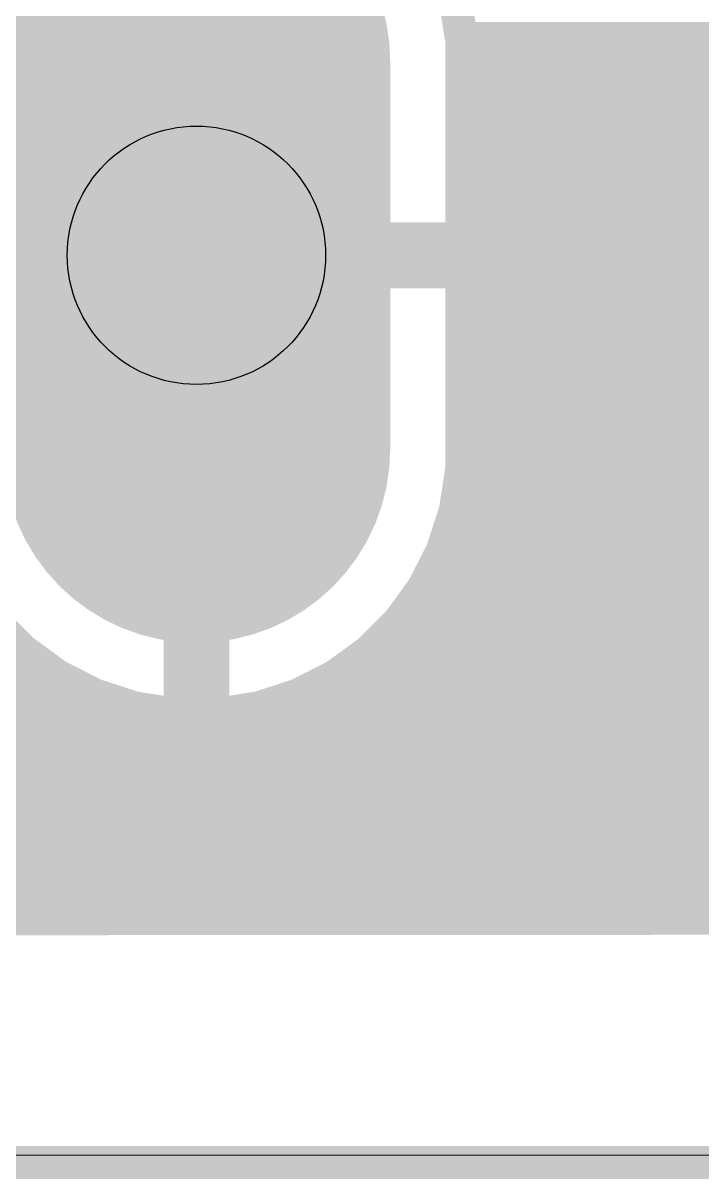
# Model space of a CAD drawing. Extents: x -0.1 to 57, y -0.1 to 41.
# Drawn here: x 37.7 to 40.84, y -0.09 to 5.25 of the extents above; entities that cross this region are included whole.
import ezdxf

# ---------------------------------------------------------------- set-up
doc = ezdxf.new("R2010")
doc.units = 0
for name, color, linetype in [('16', 175, 'CONTINUOUS'), ('17', 82, 'CONTINUOUS'), ('20', 30, 'CONTINUOUS'), ('21', 253, 'CONTINUOUS'), ('44', 253, 'CONTINUOUS')]:
    doc.layers.add(name, color=color, linetype=linetype)

# ---------------------------------------------------------------- blocks, each defined once
blk = doc.blocks.new('LONGP100')
at = {"const_width": 1}
blk.add_lwpolyline([(-0.5, 0), (0.5, 0)], dxfattribs=at)
at = {"const_width": 0.5}
for points in [[(-0.5, 0.25, 1), (-0.5, -0.25)], [(0.5, -0.25, 1), (0.5, 0.25)]]:
    blk.add_lwpolyline(points, format="xyb", dxfattribs=at)

msp = doc.modelspace()

# ---------------------------------------------------------------- linework, layer by layer
at = {"layer": '16', "const_width": 0.1524}
for points in [[(38.4238, 4.2568), (38.4238, 6.3015)], [(38.5762, 6.3015), (38.5762, 4.2568)], [(39.7255, 5.1724), (39.6954, 5.3629)], [(38.4238, 5.1816), (38.5762, 5.1816)], [(39.7241, 5.1816), (55.8466, 5.1816)], [(39.7255, 4.2568), (39.7255, 5.1724)], [(38.4238, 5.0292), (38.5762, 5.0292)], [(39.7255, 5.0292), (41.9559, 5.0292)], [(38.4238, 4.8768), (38.5762, 4.8768)], [(39.7255, 4.8768), (41.8839, 4.8768)], [(38.4238, 4.7244), (38.5762, 4.7244)], [(39.7255, 4.7244), (41.3961, 4.7244)], [(38.4238, 4.572), (38.5762, 4.572)], [(39.7255, 4.572), (41.2487, 4.572)], [(38.4238, 4.4196), (38.5762, 4.4196)], [(39.7255, 4.4196), (41.1413, 4.4196)], [(37.2744, 4.2568), (38.4238, 4.2568)], [(38.4238, 4.2672), (38.5762, 4.2672)], [(38.5762, 4.2568), (38.4238, 4.2568)], [(38.4238, 4.2568), (38.4238, 4.1044)], [(38.5762, 4.1044), (38.5762, 4.2568)], [(38.5762, 4.2568), (39.7255, 4.2568)], [(39.7255, 4.2672), (41.0639, 4.2672)], [(34.6239, 4.1148), (38.4238, 4.1148)], [(38.4238, 4.1044), (37.2745, 4.1044)], [(38.4238, 2.0597), (38.4238, 4.1044)], [(38.4238, 4.1044), (38.5762, 4.1044)], [(38.5762, 4.1148), (41.0189, 4.1148)], [(38.5762, 4.1044), (38.5762, 2.0597)], [(39.7255, 4.1044), (38.5762, 4.1044)], [(39.7255, 3.1888), (39.7255, 4.1044)], [(38.4238, 3.9624), (38.5762, 3.9624)], [(39.7255, 3.9624), (41.0189, 3.9624)], [(38.4238, 3.81), (38.5762, 3.81)], [(39.7255, 3.81), (41.1167, 3.81)], [(38.4238, 3.6576), (38.5762, 3.6576)], [(39.7255, 3.6576), (41.2439, 3.6576)], [(38.4238, 3.5052), (38.5762, 3.5052)], [(39.7255, 3.5052), (41.0669, 3.5052)], [(38.4238, 3.3528), (38.5762, 3.3528)], [(39.7255, 3.3528), (41.0189, 3.3528)], [(38.4238, 3.2004), (38.5762, 3.2004)], [(39.6954, 2.9983), (39.7255, 3.1888)], [(39.7255, 3.2004), (41.0239, 3.2004)], [(38.4238, 3.048), (38.5762, 3.048)], [(39.7032, 3.048), (41.0839, 3.048)], [(39.6358, 2.8148), (39.6954, 2.9983)], [(38.4238, 2.8956), (38.5762, 2.8956)], [(39.662, 2.8956), (41.1739, 2.8956)], [(39.5482, 2.6429), (39.6358, 2.8148)], [(38.4238, 2.7432), (38.5762, 2.7432)], [(39.5993, 2.7432), (41.2935, 2.7432)], [(39.4348, 2.4869), (39.5482, 2.6429)], [(38.4238, 2.5908), (38.5762, 2.5908)], [(39.5103, 2.5908), (41.8839, 2.5908)], [(37.5652, 2.4869), (37.7016, 2.3505)], [(38.4238, 2.4384), (38.5762, 2.4384)], [(39.2984, 2.3505), (39.4348, 2.4869)], [(39.3863, 2.4384), (41.8839, 2.4384)], [(37.7016, 2.3505), (37.8577, 2.2371)], [(39.1423, 2.2371), (39.2984, 2.3505)], [(34.0246, 2.286), (37.7903, 2.286)], [(38.4238, 2.286), (38.5762, 2.286)], [(39.2097, 2.286), (42.0057, 2.286)], [(37.8577, 2.2371), (38.0296, 2.1495)], [(38.9704, 2.1495), (39.1423, 2.2371)], [(23.9215, 2.1336), (38.0784, 2.1336)], [(38.0296, 2.1495), (38.213, 2.0899)], [(38.4238, 2.1336), (38.5762, 2.1336)], [(38.787, 2.0899), (38.9704, 2.1495)], [(38.9215, 2.1336), (55.8414, 2.1336)], [(38.213, 2.0899), (38.4035, 2.0597)], [(38.5965, 2.0597), (38.787, 2.0899)], [(38.4035, 2.0597), (38.4238, 2.0597)], [(38.5762, 2.0597), (38.5965, 2.0597)], [(1.0922, 1.9812), (55.8411, 1.9812)], [(1.0922, 1.8288), (55.8409, 1.8288)], [(1.0922, 1.6764), (55.8406, 1.6764)], [(1.0922, 1.524), (55.8403, 1.524)], [(1.0922, 1.3716), (55.8401, 1.3716)], [(1.0922, 1.2192), (55.8398, 1.2192)], [(55.8397, 1.1265), (1.0922, 1.0929)]]:
    msp.add_lwpolyline(points, dxfattribs=at)
at = {"layer": '16', "const_width": 0.0762}
for points in [[(38.4238, 5.2197, 1), (38.4238, 5.1435)], [(38.5762, 5.1435, 1), (38.5762, 5.2197)], [(39.7241, 5.2197, 1), (39.7241, 5.1435)], [(39.7636, 5.1724, 1), (39.6874, 5.1724)], [(39.6879, 5.1664, 1), (39.7632, 5.1784)], [(38.4238, 5.0673, 1), (38.4238, 4.9911)], [(38.5762, 4.9911, 1), (38.5762, 5.0673)], [(39.7255, 5.0673, 1), (39.7255, 4.9911)], [(38.4238, 4.9149, 1), (38.4238, 4.8387)], [(38.5762, 4.8387, 1), (38.5762, 4.9149)], [(39.7255, 4.9149, 1), (39.7255, 4.8387)], [(38.4238, 4.7625, 1), (38.4238, 4.6863)], [(38.5762, 4.6863, 1), (38.5762, 4.7625)], [(39.7255, 4.7625, 1), (39.7255, 4.6863)], [(38.4238, 4.6101, 1), (38.4238, 4.5339)], [(38.5762, 4.5339, 1), (38.5762, 4.6101)], [(39.7255, 4.6101, 1), (39.7255, 4.5339)], [(38.4238, 4.4577, 1), (38.4238, 4.3815)], [(38.5762, 4.3815, 1), (38.5762, 4.4577)], [(39.7255, 4.4577, 1), (39.7255, 4.3815)], [(38.4238, 4.3053, 1), (38.4238, 4.2291)], [(38.4238, 4.2949, 1), (38.4238, 4.2187)], [(38.4619, 4.2568, 1), (38.3857, 4.2568)], [(38.4238, 4.2187, 1), (38.4238, 4.2949)], [(38.6143, 4.2568, 1), (38.5381, 4.2568)], [(38.5762, 4.2949, 1), (38.5762, 4.2187)], [(38.5762, 4.2291, 1), (38.5762, 4.3053)], [(38.5762, 4.2187, 1), (38.5762, 4.2949)], [(39.7255, 4.3053, 1), (39.7255, 4.2291)], [(39.7255, 4.2187, 1), (39.7255, 4.2949)], [(38.3857, 4.2568, 1), (38.4619, 4.2568)], [(38.5381, 4.2568, 1), (38.6143, 4.2568)], [(39.6874, 4.2568, 1), (39.7636, 4.2568)], [(38.4619, 4.1044, 1), (38.3857, 4.1044)], [(38.4238, 4.1425, 1), (38.4238, 4.0663)], [(38.4238, 4.0767, 1), (38.4238, 4.1529)], [(38.4238, 4.0663, 1), (38.4238, 4.1425)], [(38.5762, 4.1529, 1), (38.5762, 4.0767)], [(38.6143, 4.1044, 1), (38.5381, 4.1044)], [(38.5762, 4.1425, 1), (38.5762, 4.0663)], [(38.5762, 4.0663, 1), (38.5762, 4.1425)], [(39.7636, 4.1044, 1), (39.6874, 4.1044)], [(39.7255, 4.0663, 1), (39.7255, 4.1425)], [(38.3857, 4.1044, 1), (38.4619, 4.1044)], [(38.5381, 4.1044, 1), (38.6143, 4.1044)], [(38.4238, 4.0005, 1), (38.4238, 3.9243)], [(38.5762, 3.9243, 1), (38.5762, 4.0005)], [(39.7255, 4.0005, 1), (39.7255, 3.9243)], [(38.4238, 3.8481, 1), (38.4238, 3.7719)], [(38.5762, 3.7719, 1), (38.5762, 3.8481)], [(39.7255, 3.8481, 1), (39.7255, 3.7719)], [(38.4238, 3.6957, 1), (38.4238, 3.6195)], [(38.5762, 3.6195, 1), (38.5762, 3.6957)], [(39.7255, 3.6957, 1), (39.7255, 3.6195)], [(38.4238, 3.5433, 1), (38.4238, 3.4671)], [(38.5762, 3.4671, 1), (38.5762, 3.5433)], [(39.7255, 3.5433, 1), (39.7255, 3.4671)], [(38.4238, 3.3909, 1), (38.4238, 3.3147)], [(38.5762, 3.3147, 1), (38.5762, 3.3909)], [(39.7255, 3.3909, 1), (39.7255, 3.3147)], [(38.4238, 3.2385, 1), (38.4238, 3.1623)], [(38.5762, 3.1623, 1), (38.5762, 3.2385)], [(39.7255, 3.2385, 1), (39.7255, 3.1623)], [(39.7632, 3.1828, 1), (39.6879, 3.1948)], [(39.6874, 3.1888, 1), (39.7636, 3.1888)], [(38.4238, 3.0861, 1), (38.4238, 3.0099)], [(38.5762, 3.0099, 1), (38.5762, 3.0861)], [(39.7032, 3.0861, 1), (39.7032, 3.0099)], [(39.7316, 2.9865, 1), (39.6591, 3.01)], [(39.6577, 3.0042, 1), (39.733, 2.9923)], [(38.4238, 2.9337, 1), (38.4238, 2.8575)], [(38.5762, 2.8575, 1), (38.5762, 2.9337)], [(39.662, 2.9337, 1), (39.662, 2.8575)], [(39.6697, 2.7975, 1), (39.6018, 2.8321)], [(39.5995, 2.8266, 1), (39.672, 2.803)], [(38.4238, 2.7813, 1), (38.4238, 2.7051)], [(38.5762, 2.7051, 1), (38.5762, 2.7813)], [(39.5993, 2.7813, 1), (39.5993, 2.7051)], [(39.5142, 2.6602, 1), (39.5821, 2.6256)], [(39.579, 2.6205, 1), (39.5174, 2.6653)], [(38.4238, 2.6289, 1), (38.4238, 2.5527)], [(38.5762, 2.5527, 1), (38.5762, 2.6289)], [(39.5103, 2.6289, 1), (39.5103, 2.5527)], [(38.4238, 2.4765, 1), (38.4238, 2.4003)], [(38.5762, 2.4003, 1), (38.5762, 2.4765)], [(39.3863, 2.4765, 1), (39.3863, 2.4003)], [(39.404, 2.5093, 1), (39.4656, 2.4645)], [(39.4617, 2.4599, 1), (39.4079, 2.5138)], [(37.724, 2.3813, 1), (37.6792, 2.3196)], [(37.6747, 2.3235, 1), (37.7285, 2.3774)], [(39.2714, 2.3774, 1), (39.3253, 2.3235)], [(39.3208, 2.3196, 1), (39.276, 2.3813)], [(37.7903, 2.2479, 1), (37.7903, 2.3241)], [(38.4238, 2.3241, 1), (38.4238, 2.2479)], [(38.5762, 2.2479, 1), (38.5762, 2.3241)], [(39.2097, 2.3241, 1), (39.2097, 2.2479)], [(37.875, 2.271, 1), (37.8404, 2.2031)], [(37.8353, 2.2062, 1), (37.8801, 2.2679)], [(39.1199, 2.2679, 1), (39.1647, 2.2062)], [(39.1596, 2.2031, 1), (39.125, 2.271)], [(38.0413, 2.1857, 1), (38.0178, 2.1133)], [(38.0123, 2.1155, 1), (38.0468, 2.1834)], [(38.0784, 2.0955, 1), (38.0784, 2.1717)], [(38.4238, 2.1717, 1), (38.4238, 2.0955)], [(38.5762, 2.0955, 1), (38.5762, 2.1717)], [(38.9215, 2.1717, 1), (38.9215, 2.0955)], [(38.9531, 2.1834, 1), (38.9877, 2.1155)], [(38.9822, 2.1133, 1), (38.9587, 2.1857)], [(38.219, 2.1275, 1), (38.2071, 2.0522)], [(38.2012, 2.0536, 1), (38.2248, 2.1261)], [(38.7752, 2.1261, 1), (38.7988, 2.0536)], [(38.7929, 2.0522, 1), (38.781, 2.1275)], [(38.4035, 2.0978, 1), (38.4035, 2.0216)], [(38.3857, 2.0597, 1), (38.4619, 2.0597)], [(38.3976, 2.0221, 1), (38.4095, 2.0973)], [(38.4238, 2.0216, 1), (38.4238, 2.0978)], [(38.5762, 2.0978, 1), (38.5762, 2.0216)], [(38.5381, 2.0597, 1), (38.6143, 2.0597)], [(38.5905, 2.0973, 1), (38.6024, 2.0221)], [(38.5965, 2.0216, 1), (38.5965, 2.0978)]]:
    msp.add_lwpolyline(points, format="xyb", dxfattribs=at)
at = {"layer": '20'}
msp.add_line((0, 0), (56.93, 0.035), dxfattribs=at)
at = {"layer": '21', "const_width": 0.1524}
for points in [[(39.393, 2.3776), (40.993, 2.3776)], [(31.011, -0.0104), (40.993, -0.0104)]]:
    msp.add_lwpolyline(points, dxfattribs=at)
at = {"layer": '21', "const_width": 0.0762}
msp.add_lwpolyline([(39.393, 2.4157, 1), (39.393, 2.3395)], format="xyb", dxfattribs=at)
at = {"layer": '44'}
msp.add_circle((38.5, 4.1806), 0.5969, dxfattribs=at)

# ---------------------------------------------------------------- block references
at = {"layer": '17', "xscale": 1.7907, "yscale": 1.7907, "rotation": 90}
msp.add_blockref('LONGP100', (38.5, 4.1806), dxfattribs=at)
msp.add_blockref('LONGP100', (38.5, 4.1806), dxfattribs=at)

doc.saveas('drawing.dxf')
